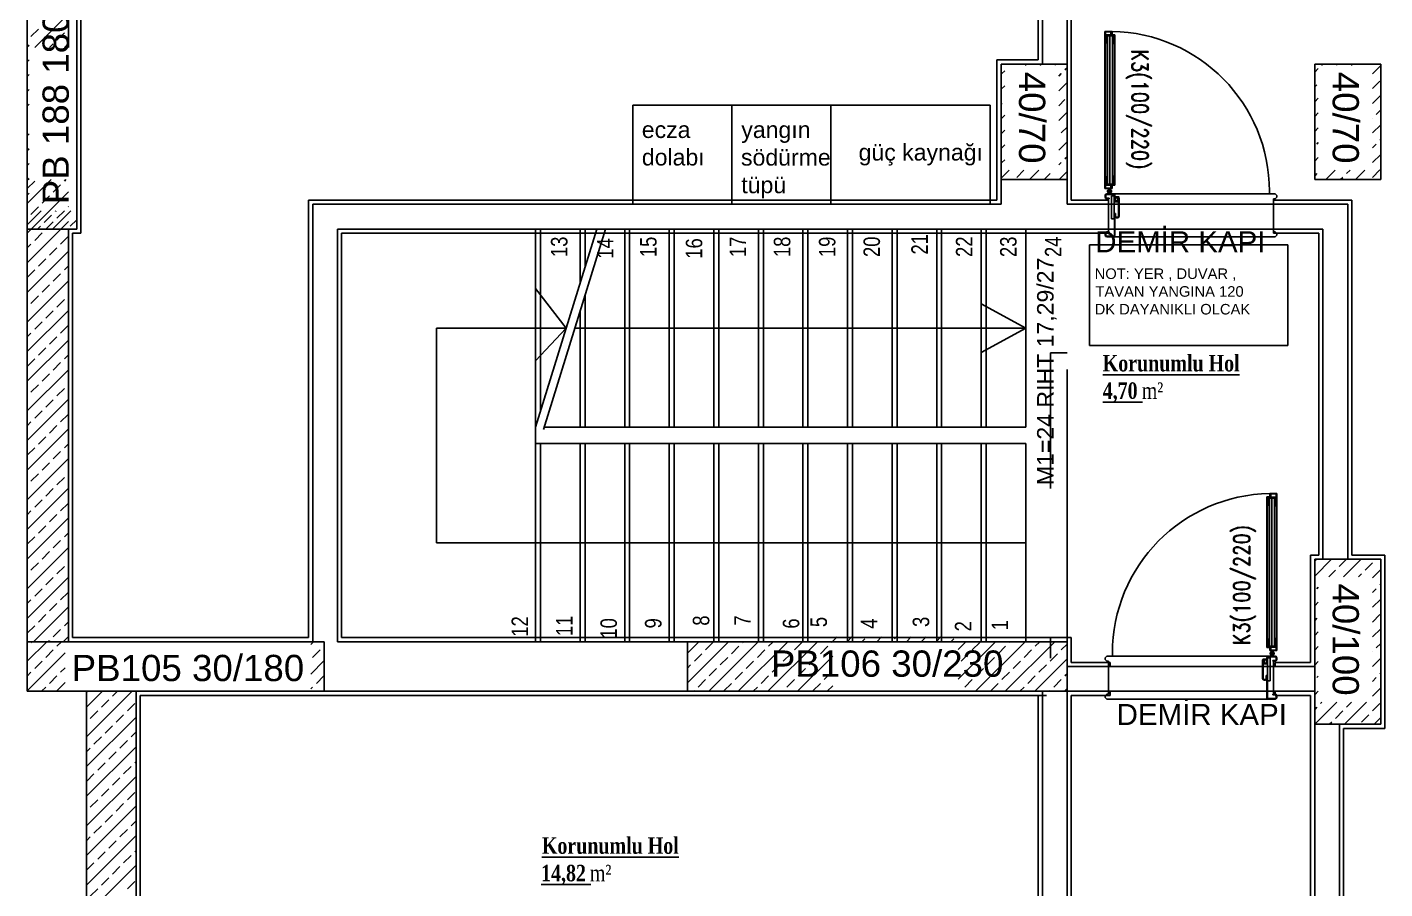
# Model space of a CAD drawing. Extents: x 357804 to 359242, y -615216 to -609926.
# Drawn here: x 357804 to 358627, y -611536 to -611014 of the extents above; entities that cross this region are included whole.
import ezdxf

# ---------------------------------------------------------------- set-up
doc = ezdxf.new("R2010")
doc.units = 0
doc.header["$MEASUREMENT"] = 0
doc.layers.add('MKDU0', color=50, linetype='CONTINUOUS')
doc.styles.add('BORA', font='times.ttf')
doc.styles.add('MtXpl_Times_New_Roma', font='timesbd.ttf')
doc.styles.add('ROMAND', font='romand', dxfattribs={"width": 0.8})
doc.styles.get("Standard").update_dxf_attribs({"font": 'arial.ttf'})
doc.styles.add('style2', font='arial.ttf')
doc.styles.add('style2222', font='arial.ttf', dxfattribs={"width": 0.8})

msp = doc.modelspace()

# ---------------------------------------------------------------- linework, layer by layer
at = {"layer": 'MKDU0', "color": 8, "ltscale": 0.03}
for p, q in [((357804.37, -611416.35), (357804.37, -609926.35)), ((357804.37, -611416.35), (357804.37, -609926.35)), ((357804.37, -609926.35), (357804.37, -611416.35)), ((357804.37, -609936.35), (357804.37, -611416.35)), ((357804.37, -611026.35), (357804.37, -610506.35)), ((357829.37, -611026.35), (357829.37, -610536.35)), ((358416.87, -610888.85), (358416.87, -611033.85)), ((358419.37, -610891.35), (358419.37, -611036.35)), ((358434.37, -611121.35), (358434.37, -610906.35)), ((358436.87, -611118.85), (358436.87, -610908.85)), ((357804.37, -611136.35), (357804.37, -610956.35)), ((357834.37, -610956.35), (357834.37, -611136.35)), ((357834.37, -611136.35), (357834.37, -610956.35)), ((357836.87, -611138.85), (357836.87, -610953.85)), ((357809.02, -611026.35), (357829.37, -611006)), ((357806.69, -611019.7), (357811.18, -611015.21)), ((357822.41, -611021.94), (357826.9, -611017.45)), ((357829.14, -611015.21), (357829.37, -611014.99)), ((358461.59, -611016.6), (358457.29, -611016.6)), ((358457.29, -611016.6), (358457.29, -611111.76)), ((358457.49, -611016.8), (358461.39, -611016.8)), ((358457.49, -611111.56), (358457.49, -611016.8)), ((358457.69, -611018.7), (358457.69, -611016.8)), ((358460.89, -611018.7), (358457.69, -611018.7)), ((358460.89, -611016.8), (358460.89, -611018.7)), ((358461.09, -611017.1), (358461.09, -611018.8)), ((358461.29, -611017.1), (358461.09, -611017.1)), ((358461.09, -611018.8), (358463.09, -611018.8)), ((358461.29, -611018.6), (358461.29, -611017.1)), ((358463.29, -611018.6), (358461.29, -611018.6)), ((358461.39, -611016.8), (358461.39, -611018.5)), ((358461.39, -611018.5), (358461.59, -611018.5)), ((358461.59, -611018.5), (358461.59, -611016.6)), ((358461.59, -611018.5), (358461.59, -611018.6)), ((358463.09, -611018.8), (358463.09, -611109.56)), ((358463.29, -611109.76), (358463.29, -611018.6)), ((357804.37, -611022.02), (357804.45, -611021.94)), ((357804.37, -611025.96), (357805.49, -611024.84)), ((357818, -611026.35), (357820.16, -611024.19)), ((357826.98, -611026.35), (357829.37, -611023.97)), ((358457.59, -611018.9), (358457.59, -611023.9)), ((358462.99, -611018.9), (358457.59, -611018.9)), ((358457.59, -611023.9), (358457.99, -611023.9)), ((358457.59, -611024), (358458.09, -611024)), ((358457.59, -611104.36), (358457.59, -611024)), ((358457.99, -611023.9), (358457.99, -611019.3)), ((358457.99, -611019.3), (358462.59, -611019.3)), ((358458.09, -611024), (358458.09, -611019.4)), ((358458.09, -611019.4), (358458.79, -611019.4)), ((358458.79, -611019.4), (358458.79, -611108.96)), ((358460.29, -611109.06), (358460.29, -611019.3)), ((358462.49, -611019.4), (358461.79, -611019.4)), ((358461.79, -611019.4), (358461.79, -611108.96)), ((358462.49, -611024), (358462.49, -611019.4)), ((358462.99, -611024), (358462.49, -611024)), ((358462.59, -611019.3), (358462.59, -611023.9)), ((358462.59, -611023.9), (358462.99, -611023.9)), ((358462.99, -611023.9), (358462.99, -611018.9)), ((358462.99, -611104.36), (358462.99, -611024)), ((357804.37, -611034.94), (357805.49, -611033.82)), ((358416.87, -611033.85), (358391.87, -611033.85)), ((358391.87, -611033.85), (358391.87, -611108.85)), ((357804.37, -611043.92), (357805.49, -611042.8)), ((358394.37, -611106.35), (358394.37, -611036.35)), ((358394.37, -611036.35), (358434.37, -611036.35)), ((358419.37, -611036.35), (358394.37, -611036.35)), ((358394.37, -611036.35), (358394.37, -611121.35)), ((358394.9, -611042.15), (358396.56, -611040.49)), ((358408.96, -611037.07), (358409.68, -611036.35)), ((358417.94, -611037.07), (358418.66, -611036.35)), ((358426.92, -611037.07), (358427.64, -611036.35)), ((358429.34, -611043.63), (358430.82, -611042.15)), ((358433.06, -611039.91), (358434.37, -611038.6)), ((358434.37, -611036.35), (358434.37, -611106.35)), ((358584.37, -611106.35), (358584.37, -611036.35)), ((358584.37, -611036.35), (358624.37, -611036.35)), ((358584.37, -611041.27), (358586.56, -611039.08)), ((358588.56, -611037.07), (358589.28, -611036.35)), ((358597.54, -611037.07), (358598.26, -611036.35)), ((358606.52, -611037.07), (358607.24, -611036.35)), ((358619.34, -611042.22), (358624.37, -611037.19)), ((358624.37, -611036.35), (358624.37, -611106.35)), ((358394.37, -611051.66), (358396.56, -611049.47)), ((358429.34, -611052.61), (358434.37, -611047.58)), ((358584.37, -611050.25), (358585.73, -611048.89)), ((358619.4, -611051.13), (358623.89, -611046.64)), ((357804.37, -611052.9), (357805.49, -611051.78)), ((358429.34, -611061.59), (358433.06, -611057.87)), ((358584.37, -611059.23), (358586.56, -611057.04)), ((358619.34, -611060.18), (358624.37, -611055.15)), ((357804.37, -611061.88), (357805.49, -611060.76)), ((358171.32, -611121.35), (358171.32, -611061.35)), ((358171.32, -611061.35), (358231.32, -611061.35)), ((358231.32, -611061.35), (358231.32, -611121.35)), ((358231.32, -611121.35), (358231.32, -611061.35)), ((358231.32, -611061.35), (358291.32, -611061.35)), ((358291.32, -611061.35), (358291.32, -611121.35)), ((358291.32, -611121.35), (358291.32, -611061.35)), ((358291.32, -611061.35), (358387.7, -611061.35)), ((358387.7, -611061.35), (358387.7, -611121.35)), ((358394.37, -611060.64), (358394.9, -611060.11)), ((358394.37, -611069.62), (358396.56, -611067.43)), ((358429.34, -611070.57), (358434.37, -611065.54)), ((358584.37, -611068.21), (358586.56, -611066.02)), ((358621.65, -611066.85), (358624.37, -611064.13)), ((358430.82, -611078.07), (358434.37, -611074.52)), ((358584.37, -611077.19), (358586.56, -611075)), ((358619.34, -611069.16), (358619.4, -611069.09)), ((358619.34, -611078.14), (358624.37, -611073.11)), ((357804.37, -611079.84), (357805.49, -611078.72)), ((358394.37, -611078.6), (358396.56, -611076.41)), ((358429.34, -611088.53), (358434.37, -611083.5)), ((358585.73, -611084.81), (358586.56, -611083.98)), ((358623.89, -611082.56), (358624.37, -611082.09)), ((357804.37, -611088.82), (357805.49, -611087.7)), ((358394.37, -611087.58), (358396.56, -611085.39)), ((358433.06, -611093.79), (358434.37, -611092.48)), ((358619.34, -611087.12), (358621.65, -611084.81)), ((358619.34, -611096.1), (358624.37, -611091.07)), ((357804.37, -611097.8), (357805.49, -611096.68)), ((358394.37, -611105.54), (358399.27, -611100.64)), ((358394.9, -611096.03), (358396.56, -611094.37)), ((358403.88, -611105.01), (358408.25, -611100.64)), ((358411.52, -611106.35), (358417.23, -611100.64)), ((358429.34, -611097.51), (358430.82, -611096.03)), ((358584.37, -611095.15), (358586.56, -611092.96)), ((358591.12, -611106.35), (358596.83, -611100.64)), ((358603.69, -611102.77), (358605.81, -611100.64)), ((358609.08, -611106.35), (358614.79, -611100.64)), ((358619.4, -611105.01), (358623.89, -611100.52)), ((357804.37, -611106.78), (357805.49, -611105.66)), ((357804.37, -611120.81), (357818.82, -611106.35)), ((357804.37, -611416.35), (357804.37, -611106.35)), ((357804.45, -611111.75), (357808.94, -611107.26)), ((357826.9, -611107.26), (357827.8, -611106.35)), ((358391.87, -611108.85), (358391.87, -611118.85)), ((358434.37, -611106.35), (358394.37, -611106.35)), ((358420.5, -611106.35), (358424.08, -611102.77)), ((358429.48, -611106.35), (358434.37, -611101.46)), ((358458.09, -611104.36), (358457.59, -611104.36)), ((358457.99, -611104.46), (358457.59, -611104.46)), ((358457.59, -611104.46), (358457.59, -611109.46)), ((358457.99, -611109.06), (358457.99, -611104.46)), ((358462.59, -611109.06), (358457.99, -611109.06)), ((358458.09, -611108.96), (358458.09, -611104.36)), ((358458.79, -611108.96), (358458.09, -611108.96)), ((358461.79, -611108.96), (358462.49, -611108.96)), ((358462.49, -611108.96), (358462.49, -611104.36)), ((358462.49, -611104.36), (358462.99, -611104.36)), ((358462.99, -611104.46), (358462.59, -611104.46)), ((358462.59, -611104.46), (358462.59, -611109.06)), ((358462.99, -611109.46), (358462.99, -611104.46)), ((358584.37, -611104.13), (358585.73, -611102.77)), ((358624.37, -611106.35), (358584.37, -611106.35)), ((358600.1, -611106.35), (358601.44, -611105.01)), ((357804.37, -611138.77), (357829.37, -611113.77)), ((357804.37, -611115.76), (357805.49, -611114.64)), ((357813.43, -611120.73), (357817.92, -611116.24)), ((357820.16, -611113.99), (357824.65, -611109.5)), ((358457.29, -611111.76), (358461.59, -611111.76)), ((358457.39, -611116.06), (358458.39, -611115.06)), ((358457.39, -611116.06), (358457.39, -611117.06)), ((358457.39, -611117.06), (358457.39, -611116.06)), ((358458.39, -611118.06), (358457.39, -611117.06)), ((358461.39, -611111.56), (358457.49, -611111.56)), ((358457.59, -611109.46), (358462.99, -611109.46)), ((358460.89, -611109.66), (358457.69, -611109.66)), ((358457.69, -611109.66), (358457.69, -611111.56)), ((358457.79, -611117.06), (358457.79, -611116.06)), ((358462.39, -611115.06), (358458.39, -611115.06)), ((358458.39, -611115.06), (358560.35, -611115.06)), ((358458.39, -611115.46), (358462.39, -611115.46)), ((358461.69, -611113.46), (358458.49, -611113.46)), ((358459.53, -611114.52), (358459.53, -611115.06)), ((358459.6, -611112.36), (358459.6, -611111.76)), ((358460.09, -611115.06), (358460.09, -611111.86)), ((358460.64, -611114.52), (358460.64, -611115.06)), ((358460.71, -611112.43), (358460.71, -611111.76)), ((358460.89, -611111.56), (358460.89, -611109.66)), ((358463.09, -611109.56), (358461.09, -611109.56)), ((358461.09, -611109.56), (358461.09, -611111.26)), ((358461.09, -611111.26), (358461.29, -611111.26)), ((358461.29, -611111.26), (358461.29, -611109.76)), ((358461.29, -611109.76), (358463.29, -611109.76)), ((358461.37, -611116.12), (358462.87, -611116.12)), ((358461.37, -611130.07), (358461.37, -611116.12)), ((358461.59, -611109.86), (358461.39, -611109.86)), ((358461.39, -611109.86), (358461.39, -611111.56)), ((358461.59, -611109.86), (358461.59, -611109.76)), ((358461.59, -611111.76), (358461.59, -611109.86)), ((358556.35, -611115.06), (358462.39, -611115.06)), ((358462.87, -611116.12), (358462.87, -611130.07)), ((358462.99, -611116.06), (358462.99, -611119.77)), ((358463.39, -611119.37), (358463.39, -611116.06)), ((358464.88, -611116.86), (358463.49, -611116.86)), ((358463.49, -611116.86), (358463.49, -611119.24)), ((358463.69, -611117.58), (358463.69, -611117.06)), ((358463.69, -611117.06), (358464.81, -611117.06)), ((358464.69, -611117.32), (358464.68, -611117.37)), ((358464.68, -611117.37), (358464.68, -611117.46)), ((358465.82, -611116.86), (358464.88, -611116.86)), ((358464.88, -611119.24), (358464.88, -611117.37)), ((358464.98, -611117.49), (358464.98, -611119.37)), ((358465.39, -611119.77), (358465.39, -611117.49)), ((358465.42, -611116.95), (358465.82, -611116.86)), ((358465.49, -611117.49), (358465.49, -611128.54)), ((358465.89, -611128.54), (358465.89, -611117.49)), ((358556.96, -611113.46), (358556.96, -611115.06)), ((358560.35, -611115.06), (358561.35, -611116.06)), ((358561.35, -611117.06), (358560.35, -611118.06)), ((358561.35, -611116.06), (358561.35, -611117.06)), ((357804.37, -611133.72), (357812.81, -611125.27)), ((357806.69, -611127.46), (357811.18, -611122.97)), ((357819.7, -611136.35), (357830.77, -611125.27)), ((357821.44, -611125.63), (357821.79, -611125.27)), ((357822.41, -611129.71), (357826.9, -611125.22)), ((357829.14, -611122.97), (357829.37, -611122.75)), ((358391.87, -611118.85), (357974.87, -611118.85)), ((357974.87, -611118.85), (357974.87, -611383.85)), ((358394.37, -611121.35), (357977.37, -611121.35)), ((357977.37, -611121.35), (357977.37, -611386.35)), ((358231.32, -611121.35), (358171.32, -611121.35)), ((358291.32, -611121.35), (358231.32, -611121.35)), ((358387.7, -611121.35), (358291.32, -611121.35)), ((358604.37, -611121.35), (358434.37, -611121.35)), ((358459.37, -611118.85), (358436.87, -611118.85)), ((358459.76, -611117.66), (358458.39, -611117.66)), ((358458.39, -611118.06), (358459.76, -611118.06)), ((358459.37, -611118.06), (358458.39, -611118.06)), ((358459.37, -611138.06), (358459.37, -611118.06)), ((358459.37, -611121.35), (358459.37, -611118.85)), ((358459.76, -611118.06), (358459.76, -611117.66)), ((358462.99, -611119.77), (358465.39, -611119.77)), ((358464.98, -611119.37), (358463.39, -611119.37)), ((358463.49, -611119.24), (358464.88, -611119.24)), ((358559.37, -611118.06), (358559.37, -611138.06)), ((358560.35, -611118.06), (358559.37, -611118.06)), ((358606.87, -611118.85), (358559.37, -611118.85)), ((358559.37, -611118.85), (358559.37, -611121.35)), ((358604.37, -611336.35), (358604.37, -611121.35)), ((358606.87, -611333.85), (358606.87, -611118.85)), ((357804.37, -611129.79), (357804.45, -611129.71)), ((357804.37, -611156.73), (357829.37, -611131.73)), ((357814.7, -611132.37), (357819.19, -611127.87)), ((357815.67, -611136.44), (357820.16, -611131.95)), ((357830.42, -611134.61), (357834.37, -611130.66)), ((358462.87, -611130.07), (358461.37, -611130.07)), ((358463.39, -611129), (358462.99, -611129)), ((358462.99, -611129), (358462.99, -611140.06)), ((358463.79, -611126.87), (358463.39, -611126.87)), ((358463.39, -611126.87), (358463.39, -611128.54)), ((358463.39, -611140.06), (358463.39, -611129)), ((358463.79, -611128.54), (358463.79, -611126.87)), ((358464.89, -611129.14), (358464.39, -611129.14)), ((358464.39, -611129.54), (358464.89, -611129.54)), ((357834.37, -611136.35), (357804.37, -611136.35)), ((357808.94, -611143.18), (357813.43, -611138.69)), ((357810.72, -611136.35), (357812.46, -611134.61)), ((357824.65, -611145.42), (357829.14, -611140.93)), ((357829.37, -611386.35), (357829.37, -611136.35)), ((357829.37, -611386.35), (357829.37, -611136.35)), ((357829.37, -611136.35), (357834.37, -611136.35)), ((357831.87, -611383.85), (357831.87, -611138.85)), ((357831.87, -611138.85), (357836.87, -611138.85)), ((357992.37, -611386.35), (357992.37, -611136.35)), ((357992.37, -611136.35), (358434.37, -611136.35)), ((358112.37, -611136.35), (357992.37, -611136.35)), ((357992.37, -611136.35), (357992.37, -611386.35)), ((357994.87, -611383.85), (357994.87, -611138.85)), ((357994.87, -611138.85), (358434.37, -611138.85)), ((358139.37, -611136.35), (358112.37, -611136.35)), ((358112.37, -611136.35), (358112.37, -611256.35)), ((358112.37, -611386.35), (358112.37, -611136.35)), ((358112.37, -611256.35), (358149.58, -611136.35)), ((358115.37, -611246.68), (358115.37, -611136.35)), ((358117.14, -611257.83), (358154.82, -611136.35)), ((358166.37, -611136.35), (358139.37, -611136.35)), ((358139.37, -611136.35), (358139.37, -611169.3)), ((358139.37, -611169.3), (358139.37, -611136.35)), ((358142.37, -611159.62), (358142.37, -611136.35)), ((358193.37, -611136.35), (358166.37, -611136.35)), ((358166.37, -611136.35), (358166.37, -611256.35)), ((358166.37, -611256.35), (358166.37, -611136.35)), ((358169.37, -611256.35), (358169.37, -611136.35)), ((358220.37, -611136.35), (358193.37, -611136.35)), ((358193.37, -611136.35), (358193.37, -611256.35)), ((358193.37, -611256.35), (358193.37, -611136.35)), ((358196.37, -611256.35), (358196.37, -611136.35)), ((358220.37, -611256.35), (358220.37, -611136.35)), ((358247.37, -611136.35), (358220.37, -611136.35)), ((358220.37, -611136.35), (358220.37, -611256.35)), ((358223.37, -611256.35), (358223.37, -611136.35)), ((358247.37, -611256.35), (358247.37, -611136.35)), ((358274.37, -611136.35), (358247.37, -611136.35)), ((358247.37, -611136.35), (358247.37, -611256.35)), ((358250.37, -611256.35), (358250.37, -611136.35)), ((358274.37, -611256.35), (358274.37, -611136.35)), ((358301.37, -611136.35), (358274.37, -611136.35)), ((358274.37, -611136.35), (358274.37, -611256.35)), ((358277.37, -611256.35), (358277.37, -611136.35)), ((358301.37, -611256.35), (358301.37, -611136.35)), ((358328.37, -611136.35), (358301.37, -611136.35)), ((358301.37, -611136.35), (358301.37, -611256.35)), ((358304.37, -611256.35), (358304.37, -611136.35)), ((358328.37, -611256.35), (358328.37, -611136.35)), ((358355.37, -611136.35), (358328.37, -611136.35)), ((358328.37, -611136.35), (358328.37, -611256.35)), ((358331.37, -611256.35), (358331.37, -611136.35)), ((358355.37, -611256.35), (358355.37, -611136.35)), ((358382.37, -611136.35), (358355.37, -611136.35)), ((358355.37, -611136.35), (358355.37, -611256.35)), ((358358.37, -611256.35), (358358.37, -611136.35)), ((358382.37, -611256.35), (358382.37, -611136.35)), ((358409.37, -611136.35), (358382.37, -611136.35)), ((358382.37, -611136.35), (358382.37, -611256.35)), ((358385.37, -611256.35), (358385.37, -611136.35)), ((358409.37, -611256.35), (358409.37, -611136.35)), ((358434.37, -611136.35), (358589.37, -611136.35)), ((358434.37, -611138.85), (358459.37, -611138.85)), ((358457.39, -611139.06), (358458.39, -611138.06)), ((358457.39, -611139.06), (358457.39, -611140.06)), ((358457.39, -611140.06), (358457.39, -611139.06)), ((358458.39, -611141.06), (358457.39, -611140.06)), ((358457.79, -611139.06), (358457.79, -611140.06)), ((358457.79, -611140.06), (358457.79, -611139.06)), ((358459.76, -611138.06), (358458.39, -611138.06)), ((358458.39, -611138.06), (358459.37, -611138.06)), ((358458.39, -611138.46), (358459.76, -611138.46)), ((358462.39, -611140.66), (358458.39, -611140.66)), ((358458.39, -611141.06), (358462.39, -611141.06)), ((358560.35, -611141.06), (358458.39, -611141.06)), ((358459.37, -611138.85), (358459.37, -611136.35)), ((358459.76, -611138.46), (358459.76, -611138.06)), ((358559.37, -611136.35), (358559.37, -611138.85)), ((358559.37, -611138.06), (358560.35, -611138.06)), ((358559.37, -611138.85), (358586.87, -611138.85)), ((358560.35, -611138.06), (358561.35, -611139.06)), ((358561.35, -611140.06), (358560.35, -611141.06)), ((358561.35, -611139.06), (358561.35, -611140.06)), ((358586.87, -611138.85), (358586.87, -611333.85)), ((358589.37, -611136.35), (358589.37, -611336.35)), ((357804.37, -611147.75), (357806.69, -611145.42)), ((357804.37, -611174.69), (357829.37, -611149.69)), ((357817.92, -611152.16), (357822.41, -611147.67)), ((358448.04, -611145.89), (358568.12, -611145.89)), ((358448.04, -611206.98), (358448.04, -611145.89)), ((358568.12, -611145.89), (358568.12, -611206.98)), ((357811.18, -611158.89), (357815.67, -611154.4)), ((357804.45, -611165.63), (357808.94, -611161.14)), ((357820.16, -611167.87), (357824.65, -611163.38)), ((357826.9, -611161.14), (357829.37, -611158.67)), ((357804.37, -611192.65), (357829.37, -611167.65)), ((357813.43, -611174.61), (357817.92, -611170.12)), ((358112.37, -611172.34), (358130.97, -611196.35)), ((357806.69, -611181.34), (357811.18, -611176.85)), ((357822.41, -611183.59), (357826.9, -611179.1)), ((357829.14, -611176.85), (357829.37, -611176.63)), ((358142.37, -611256.35), (358142.37, -611176.5)), ((358409.37, -611196.35), (358382.37, -611181.65)), ((358382.37, -611181.65), (358409.37, -611196.35)), ((357804.37, -611183.67), (357804.45, -611183.59)), ((357804.37, -611210.61), (357829.37, -611185.61)), ((357815.67, -611190.32), (357820.16, -611185.83)), ((358139.37, -611186.18), (358139.37, -611256.35)), ((358139.37, -611256.35), (358139.37, -611186.18)), ((357804.37, -611201.63), (357806.69, -611199.31)), ((357808.94, -611197.06), (357813.43, -611192.57)), ((357824.65, -611199.31), (357829.14, -611194.81)), ((358052.37, -611326.35), (358052.37, -611196.35)), ((358052.37, -611196.35), (358130.97, -611196.35)), ((358130.97, -611196.35), (358112.37, -611216.12)), ((358136.21, -611196.35), (358409.37, -611196.35)), ((358409.37, -611196.35), (358382.37, -611211.18)), ((357804.37, -611228.57), (357829.37, -611203.57)), ((357817.92, -611206.04), (357822.41, -611201.55)), ((358568.12, -611206.98), (358448.04, -611206.98)), ((357804.45, -611219.51), (357808.94, -611215.02)), ((357811.18, -611212.78), (357815.67, -611208.29)), ((357826.9, -611215.02), (357829.37, -611212.55)), ((358434.37, -611211.35), (358424.37, -611211.35)), ((358424.37, -611211.35), (358424.37, -611293.47)), ((357804.37, -611246.53), (357829.37, -611221.53)), ((357813.43, -611228.49), (357817.92, -611224)), ((357820.16, -611221.76), (357824.65, -611217.27)), ((358434.37, -611396.35), (358434.37, -611221.35)), ((357806.69, -611235.23), (357811.18, -611230.74)), ((357829.14, -611230.74), (357829.37, -611230.51)), ((357804.37, -611237.55), (357804.45, -611237.47)), ((357804.37, -611264.49), (357829.37, -611239.49)), ((357815.67, -611244.21), (357820.16, -611239.72)), ((357822.41, -611237.47), (357826.9, -611232.98)), ((357808.94, -611250.94), (357813.43, -611246.45)), ((357824.65, -611253.19), (357829.14, -611248.7)), ((357804.37, -611255.51), (357806.69, -611253.19)), ((357817.92, -611259.92), (357822.41, -611255.43)), ((358117.6, -611256.35), (358139.37, -611256.35)), ((358139.37, -611256.35), (358166.37, -611256.35)), ((358139.37, -611256.35), (358142.37, -611256.35)), ((358166.37, -611256.35), (358193.37, -611256.35)), ((358166.37, -611256.35), (358169.37, -611256.35)), ((358193.37, -611256.35), (358220.37, -611256.35)), ((358193.37, -611256.35), (358196.37, -611256.35)), ((358220.37, -611256.35), (358247.37, -611256.35)), ((358220.37, -611256.35), (358223.37, -611256.35)), ((358247.37, -611256.35), (358274.37, -611256.35)), ((358247.37, -611256.35), (358250.37, -611256.35)), ((358274.37, -611256.35), (358301.37, -611256.35)), ((358274.37, -611256.35), (358277.37, -611256.35)), ((358301.37, -611256.35), (358328.37, -611256.35)), ((358301.37, -611256.35), (358304.37, -611256.35)), ((358328.37, -611256.35), (358355.37, -611256.35)), ((358328.37, -611256.35), (358331.37, -611256.35)), ((358355.37, -611256.35), (358382.37, -611256.35)), ((358355.37, -611256.35), (358358.37, -611256.35)), ((358382.37, -611256.35), (358409.37, -611256.35)), ((358382.37, -611256.35), (358385.37, -611256.35)), ((357804.37, -611282.45), (357829.37, -611257.45)), ((357811.18, -611266.66), (357815.67, -611262.17)), ((357804.45, -611273.39), (357808.94, -611268.9)), ((357820.16, -611275.64), (357824.65, -611271.15)), ((357826.9, -611268.9), (357829.37, -611266.43)), ((358139.37, -611266.35), (358112.37, -611266.35)), ((358112.37, -611266.35), (358112.37, -611386.35)), ((358115.37, -611386.35), (358115.37, -611266.35)), ((358166.37, -611266.35), (358139.37, -611266.35)), ((358139.37, -611266.35), (358139.37, -611386.35)), ((358139.37, -611386.35), (358139.37, -611266.35)), ((358142.37, -611386.35), (358142.37, -611266.35)), ((358193.37, -611266.35), (358166.37, -611266.35)), ((358166.37, -611266.35), (358166.37, -611386.35)), ((358166.37, -611386.35), (358166.37, -611266.35)), ((358169.37, -611386.35), (358169.37, -611266.35)), ((358220.37, -611266.35), (358193.37, -611266.35)), ((358193.37, -611266.35), (358193.37, -611386.35)), ((358193.37, -611386.35), (358193.37, -611266.35)), ((358196.37, -611386.35), (358196.37, -611266.35)), ((358220.37, -611386.35), (358220.37, -611266.35)), ((358247.37, -611266.35), (358220.37, -611266.35)), ((358220.37, -611266.35), (358220.37, -611386.35)), ((358223.37, -611386.35), (358223.37, -611266.35)), ((358247.37, -611386.35), (358247.37, -611266.35)), ((358274.37, -611266.35), (358247.37, -611266.35)), ((358247.37, -611266.35), (358247.37, -611386.35)), ((358250.37, -611386.35), (358250.37, -611266.35)), ((358274.37, -611386.35), (358274.37, -611266.35)), ((358301.37, -611266.35), (358274.37, -611266.35)), ((358274.37, -611266.35), (358274.37, -611386.35)), ((358277.37, -611386.35), (358277.37, -611266.35)), ((358301.37, -611386.35), (358301.37, -611266.35)), ((358328.37, -611266.35), (358301.37, -611266.35)), ((358301.37, -611266.35), (358301.37, -611386.35)), ((358304.37, -611386.35), (358304.37, -611266.35)), ((358328.37, -611386.35), (358328.37, -611266.35)), ((358355.37, -611266.35), (358328.37, -611266.35)), ((358328.37, -611266.35), (358328.37, -611386.35)), ((358331.37, -611386.35), (358331.37, -611266.35)), ((358355.37, -611386.35), (358355.37, -611266.35)), ((358382.37, -611266.35), (358355.37, -611266.35)), ((358355.37, -611266.35), (358355.37, -611386.35)), ((358358.37, -611386.35), (358358.37, -611266.35)), ((358382.37, -611386.35), (358382.37, -611266.35)), ((358409.37, -611266.35), (358382.37, -611266.35)), ((358382.37, -611266.35), (358382.37, -611386.35)), ((358385.37, -611386.35), (358385.37, -611266.35)), ((358409.37, -611386.35), (358409.37, -611266.35)), ((357804.37, -611300.41), (357829.37, -611275.41)), ((357813.43, -611282.37), (357817.92, -611277.88)), ((357806.69, -611289.11), (357811.18, -611284.62)), ((357822.41, -611291.35), (357826.9, -611286.86)), ((357829.14, -611284.62), (357829.37, -611284.39)), ((357804.37, -611291.43), (357804.45, -611291.35)), ((357804.37, -611318.37), (357829.37, -611293.37)), ((357815.67, -611298.09), (357820.16, -611293.6)), ((358557.15, -611298.5), (358557.15, -611296.6)), ((358557.15, -611296.6), (358561.45, -611296.6)), ((358561.25, -611296.8), (358557.35, -611296.8)), ((358557.35, -611296.8), (358557.35, -611298.5)), ((358557.45, -611298.6), (358557.45, -611297.1)), ((358557.45, -611297.1), (358557.65, -611297.1)), ((358557.65, -611297.1), (358557.65, -611298.8)), ((358557.85, -611296.8), (358557.85, -611298.7)), ((358561.05, -611298.7), (358561.05, -611296.8)), ((358561.25, -611391.56), (358561.25, -611296.8)), ((358561.45, -611296.6), (358561.45, -611391.76)), ((357808.94, -611304.82), (357813.43, -611300.33)), ((357824.65, -611307.07), (357829.14, -611302.58)), ((358555.45, -611389.76), (358555.45, -611298.6)), ((358555.45, -611298.6), (358557.45, -611298.6)), ((358557.65, -611298.8), (358555.65, -611298.8)), ((358555.65, -611298.8), (358555.65, -611389.56)), ((358555.75, -611303.9), (358555.75, -611298.9)), ((358555.75, -611298.9), (358561.15, -611298.9)), ((358556.15, -611303.9), (358555.75, -611303.9)), ((358555.75, -611384.36), (358555.75, -611304)), ((358555.75, -611304), (358556.25, -611304)), ((358560.75, -611299.3), (358556.15, -611299.3)), ((358556.15, -611299.3), (358556.15, -611303.9)), ((358556.25, -611304), (358556.25, -611299.4)), ((358556.25, -611299.4), (358556.95, -611299.4)), ((358556.95, -611299.4), (358556.95, -611388.96)), ((358557.35, -611298.5), (358557.15, -611298.5)), ((358557.15, -611298.5), (358557.15, -611298.6)), ((358557.85, -611298.7), (358561.05, -611298.7)), ((358558.45, -611389.06), (358558.45, -611299.3)), ((358560.65, -611299.4), (358559.95, -611299.4)), ((358559.95, -611299.4), (358559.95, -611388.96)), ((358560.65, -611304), (358560.65, -611299.4)), ((358561.15, -611304), (358560.65, -611304)), ((358560.75, -611303.9), (358560.75, -611299.3)), ((358561.15, -611303.9), (358560.75, -611303.9)), ((358561.15, -611298.9), (358561.15, -611303.9)), ((358561.15, -611384.36), (358561.15, -611304)), ((357804.37, -611309.39), (357806.69, -611307.07)), ((357804.37, -611336.33), (357829.37, -611311.33)), ((357817.92, -611313.8), (357822.41, -611309.31)), ((357804.45, -611327.27), (357808.94, -611322.78)), ((357811.18, -611320.54), (357815.67, -611316.05)), ((357826.9, -611322.78), (357829.37, -611320.31)), ((357804.37, -611354.29), (357829.37, -611329.29)), ((357820.16, -611329.52), (357824.65, -611325.03)), ((358409.37, -611326.35), (358052.37, -611326.35)), ((357806.69, -611342.99), (357811.18, -611338.5)), ((357813.43, -611336.25), (357817.92, -611331.76)), ((357829.14, -611338.5), (357829.37, -611338.27)), ((358586.87, -611333.85), (358581.87, -611333.85)), ((358581.87, -611333.85), (358581.87, -611398.85)), ((358584.37, -611346.6), (358594.61, -611336.35)), ((358584.37, -611337.62), (358585.63, -611336.35)), ((358584.37, -611436.35), (358584.37, -611336.35)), ((358584.37, -611336.35), (358624.37, -611336.35)), ((358589.37, -611336.35), (358584.37, -611336.35)), ((358584.37, -611336.35), (358584.37, -611401.35)), ((358599.2, -611340.74), (358603.59, -611336.35)), ((358601.85, -611347.07), (358612.57, -611336.35)), ((358624.37, -611336.35), (358604.37, -611336.35)), ((358626.87, -611333.85), (358606.87, -611333.85)), ((358614.91, -611342.99), (358619.4, -611338.5)), ((358624.37, -611336.35), (358624.37, -611436.35)), ((358624.37, -611436.35), (358624.37, -611336.35)), ((358626.87, -611438.85), (358626.87, -611333.85)), ((357804.37, -611345.31), (357804.45, -611345.23)), ((357804.37, -611372.25), (357829.37, -611347.25)), ((357815.67, -611351.97), (357820.16, -611347.48)), ((357822.41, -611345.23), (357826.9, -611340.74)), ((358592.87, -611347.07), (358596.95, -611342.99)), ((358610.83, -611347.07), (358612.67, -611345.23)), ((358619.34, -611347.55), (358624.37, -611342.52)), ((357808.94, -611358.7), (357813.43, -611354.21)), ((358585.73, -611354.21), (358586.56, -611353.39)), ((358619.34, -611356.53), (358621.65, -611354.21)), ((358623.89, -611351.97), (358624.37, -611351.5)), ((357804.37, -611363.27), (357806.69, -611360.95)), ((357817.92, -611367.68), (357822.41, -611363.19)), ((357824.65, -611360.95), (357829.14, -611356.46)), ((358584.37, -611364.56), (358586.56, -611362.37)), ((358619.34, -611365.51), (358624.37, -611360.48)), ((357808.23, -611386.35), (357829.37, -611365.22)), ((357811.18, -611374.42), (357815.67, -611369.93)), ((358584.37, -611373.54), (358585.73, -611372.17)), ((358619.4, -611374.42), (358623.89, -611369.93)), ((357804.45, -611381.16), (357808.94, -611376.67)), ((357820.16, -611383.4), (357824.65, -611378.91)), ((357826.9, -611376.67), (357829.37, -611374.2)), ((358584.37, -611382.52), (358586.56, -611380.33)), ((358619.34, -611383.47), (358624.37, -611378.44)), ((357804.37, -611398.18), (357816.19, -611386.35)), ((357804.37, -611416.35), (357804.37, -611386.35)), ((357804.37, -611386.35), (357984.37, -611386.35)), ((357806.69, -611386.87), (357807.21, -611386.35)), ((357817.21, -611386.35), (357817.92, -611385.65)), ((357822.41, -611389.12), (357825.17, -611386.35)), ((357826.19, -611386.35), (357829.37, -611383.18)), ((357984.37, -611386.35), (357829.37, -611386.35)), ((357977.37, -611386.35), (357829.37, -611386.35)), ((357974.87, -611383.85), (357831.87, -611383.85)), ((357976.19, -611388), (357977.83, -611386.35)), ((357984.05, -611389.12), (357984.37, -611388.8)), ((357984.37, -611416.35), (357984.37, -611386.35)), ((357984.37, -611386.35), (357984.37, -611416.35)), ((358434.37, -611386.35), (357992.37, -611386.35)), ((357992.37, -611386.35), (358112.37, -611386.35)), ((358436.87, -611383.85), (357994.87, -611383.85)), ((358112.37, -611386.35), (358139.37, -611386.35)), ((358112.37, -611386.35), (358115.37, -611386.35)), ((358139.37, -611386.35), (358166.37, -611386.35)), ((358139.37, -611386.35), (358142.37, -611386.35)), ((358166.37, -611386.35), (358193.37, -611386.35)), ((358166.37, -611386.35), (358169.37, -611386.35)), ((358193.37, -611386.35), (358220.37, -611386.35)), ((358193.37, -611386.35), (358196.37, -611386.35)), ((358204.37, -611393.31), (358211.32, -611386.35)), ((358204.37, -611411.27), (358229.28, -611386.35)), ((358204.37, -611386.35), (358434.37, -611386.35)), ((358204.37, -611416.35), (358204.37, -611386.35)), ((358215.29, -611391.36), (358219.78, -611386.87)), ((358217.24, -611416.35), (358247.24, -611386.35)), ((358220.37, -611386.35), (358247.37, -611386.35)), ((358220.37, -611386.35), (358223.37, -611386.35)), ((358235.2, -611416.35), (358265.2, -611386.35)), ((358237.74, -611386.87), (358238.26, -611386.35)), ((358247.37, -611386.35), (358274.37, -611386.35)), ((358247.37, -611386.35), (358250.37, -611386.35)), ((358253.16, -611416.35), (358283.16, -611386.35)), ((358253.46, -611389.12), (358256.22, -611386.35)), ((358269.17, -611391.36), (358273.66, -611386.87)), ((358274.37, -611386.35), (358301.37, -611386.35)), ((358274.37, -611386.35), (358277.37, -611386.35)), ((358291.62, -611386.87), (358292.14, -611386.35)), ((358292.4, -611386.09), (358295.03, -611383.47)), ((358301.12, -611386.35), (358304.01, -611383.47)), ((358301.37, -611386.35), (358328.37, -611386.35)), ((358301.37, -611386.35), (358304.37, -611386.35)), ((358310.1, -611386.35), (358311.83, -611384.63)), ((358319.08, -611386.35), (358321.97, -611383.47)), ((358328.37, -611386.35), (358355.37, -611386.35)), ((358328.37, -611386.35), (358331.37, -611386.35)), ((358329.79, -611384.63), (358330.95, -611383.47)), ((358337.04, -611386.35), (358339.93, -611383.47)), ((358346.02, -611386.35), (358348.91, -611383.47)), ((358355, -611386.35), (358357.89, -611383.47)), ((358355.37, -611386.35), (358382.37, -611386.35)), ((358355.37, -611386.35), (358358.37, -611386.35)), ((358363.98, -611386.35), (358365.71, -611384.63)), ((358368.33, -611390.99), (358372.97, -611386.35)), ((358368.33, -611408.95), (358390.93, -611386.35)), ((358376.94, -611391.36), (358381.43, -611386.87)), ((358378.89, -611416.35), (358408.89, -611386.35)), ((358382.37, -611386.35), (358409.37, -611386.35)), ((358382.37, -611386.35), (358385.37, -611386.35)), ((358396.85, -611416.35), (358426.85, -611386.35)), ((358399.39, -611386.87), (358399.91, -611386.35)), ((358415.1, -611389.12), (358417.87, -611386.35)), ((358424.37, -611383.85), (358424.37, -611396.35)), ((358430.82, -611391.36), (358434.37, -611387.81)), ((358434.37, -611386.35), (358434.37, -611416.35)), ((358434.37, -611401.35), (358434.37, -611386.35)), ((358436.87, -611398.85), (358436.87, -611383.85)), ((358556.25, -611384.36), (358555.75, -611384.36)), ((358555.75, -611389.46), (358555.75, -611384.46)), ((358555.75, -611384.46), (358556.15, -611384.46)), ((358556.15, -611384.46), (358556.15, -611389.06)), ((358556.25, -611388.96), (358556.25, -611384.36)), ((358560.65, -611388.96), (358560.65, -611384.36)), ((358560.65, -611384.36), (358561.15, -611384.36)), ((358560.75, -611389.06), (358560.75, -611384.46)), ((358560.75, -611384.46), (358561.15, -611384.46)), ((358561.15, -611384.46), (358561.15, -611389.46)), ((358621.65, -611390.14), (358624.37, -611387.42)), ((357804.37, -611389.2), (357804.45, -611389.12)), ((357804.37, -611416.14), (357827.36, -611393.14)), ((357815.67, -611395.85), (357820.16, -611391.36)), ((357977.32, -611395.85), (357981.81, -611391.36)), ((358208.56, -611398.1), (358213.05, -611393.61)), ((358224.27, -611400.34), (358228.76, -611395.85)), ((358231.01, -611393.61), (358235.5, -611389.12)), ((358246.72, -611395.85), (358251.21, -611391.36)), ((358262.44, -611398.1), (358266.93, -611393.61)), ((358271.12, -611416.35), (358292.4, -611395.07)), ((358278.15, -611400.34), (358282.64, -611395.85)), ((358284.89, -611393.61), (358289.38, -611389.12)), ((358370.2, -611398.1), (358374.69, -611393.61)), ((358385.92, -611400.34), (358390.41, -611395.85)), ((358392.65, -611393.61), (358397.14, -611389.12)), ((358408.37, -611395.85), (358412.86, -611391.36)), ((358414.81, -611416.35), (358434.37, -611396.79)), ((358424.08, -611398.1), (358428.57, -611393.61)), ((358458.39, -611395.06), (358457.39, -611396.06)), ((358457.39, -611396.06), (358457.39, -611397.06)), ((358457.39, -611397.06), (358458.39, -611398.06)), ((358560.35, -611395.06), (358458.39, -611395.06)), ((358461.78, -611393.46), (358461.78, -611395.06)), ((358462.39, -611395.06), (358556.35, -611395.06)), ((358553.32, -611396.95), (358552.91, -611396.86)), ((358552.91, -611396.86), (358553.85, -611396.86)), ((358553.85, -611396.86), (358555.25, -611396.86)), ((358555.05, -611397.06), (358553.92, -611397.06)), ((358555.05, -611397.58), (358555.05, -611397.06)), ((358555.25, -611396.86), (358555.25, -611399.24)), ((358555.35, -611399.37), (358555.35, -611396.06)), ((358557.45, -611389.76), (358555.45, -611389.76)), ((358555.65, -611389.56), (358557.65, -611389.56)), ((358561.15, -611389.46), (358555.75, -611389.46)), ((358555.75, -611396.06), (358555.75, -611399.77)), ((358557.37, -611396.12), (358555.87, -611396.12)), ((358555.87, -611396.12), (358555.87, -611410.07)), ((358556.15, -611389.06), (358560.75, -611389.06)), ((358556.95, -611388.96), (358556.25, -611388.96)), ((358556.35, -611395.06), (358560.35, -611395.06)), ((358560.35, -611395.46), (358556.35, -611395.46)), ((358557.05, -611393.46), (358560.25, -611393.46)), ((358557.15, -611389.86), (358557.15, -611389.76)), ((358557.15, -611391.76), (358557.15, -611389.86)), ((358557.15, -611389.86), (358557.35, -611389.86)), ((358561.45, -611391.76), (358557.15, -611391.76)), ((358557.35, -611389.86), (358557.35, -611391.56)), ((358557.35, -611391.56), (358561.25, -611391.56)), ((358557.37, -611410.07), (358557.37, -611396.12)), ((358557.45, -611391.26), (358557.45, -611389.76)), ((358557.65, -611391.26), (358557.45, -611391.26)), ((358557.65, -611389.56), (358557.65, -611391.26)), ((358557.85, -611391.56), (358557.85, -611389.66)), ((358557.85, -611389.66), (358561.05, -611389.66)), ((358558.03, -611392.43), (358558.03, -611391.76)), ((358558.09, -611394.52), (358558.09, -611395.06)), ((358558.65, -611395.06), (358558.65, -611391.86)), ((358559.14, -611392.36), (358559.14, -611391.76)), ((358559.2, -611394.52), (358559.2, -611395.06)), ((358559.95, -611388.96), (358560.65, -611388.96)), ((358561.35, -611396.06), (358560.35, -611395.06)), ((358560.35, -611398.06), (358561.35, -611397.06)), ((358560.95, -611397.06), (358560.95, -611396.06)), ((358561.05, -611389.66), (358561.05, -611391.56)), ((358561.35, -611396.06), (358561.35, -611397.06)), ((358561.35, -611397.06), (358561.35, -611396.06)), ((358584.37, -611391.5), (358586.56, -611389.31)), ((358619.34, -611392.45), (358619.4, -611392.38)), ((358619.34, -611401.43), (358624.37, -611396.4)), ((357804.37, -611407.16), (357806.69, -611404.83)), ((357808.94, -611402.59), (357813.43, -611398.1)), ((357824.65, -611404.83), (357827.36, -611402.12)), ((357976.19, -611405.96), (357984.37, -611397.78)), ((358204.37, -611402.29), (358206.31, -611400.34)), ((358217.54, -611407.08), (358222.03, -611402.59)), ((358233.25, -611409.32), (358237.74, -611404.83)), ((358239.99, -611402.59), (358244.48, -611398.1)), ((358255.7, -611404.83), (358260.19, -611400.34)), ((358271.42, -611407.08), (358275.91, -611402.59)), ((358287.13, -611409.32), (358291.62, -611404.83)), ((358379.18, -611407.08), (358383.67, -611402.59)), ((358394.9, -611409.32), (358399.39, -611404.83)), ((358401.63, -611402.59), (358406.12, -611398.1)), ((358417.35, -611404.83), (358421.84, -611400.34)), ((358584.37, -611401.35), (358434.37, -611401.35)), ((358460.44, -611398.85), (358436.87, -611398.85)), ((358458.39, -611398.06), (358459.37, -611398.06)), ((358459.37, -611398.06), (358459.37, -611418.06)), ((358460.44, -611401.35), (358460.44, -611398.85)), ((358552.84, -611408.54), (358552.84, -611397.49)), ((358553.24, -611397.49), (358553.24, -611408.54)), ((358553.35, -611399.77), (358553.35, -611397.49)), ((358555.75, -611399.77), (358553.35, -611399.77)), ((358553.75, -611397.49), (358553.75, -611399.37)), ((358553.75, -611399.37), (358555.35, -611399.37)), ((358553.85, -611399.24), (358553.85, -611397.37)), ((358555.25, -611399.24), (358553.85, -611399.24)), ((358554.05, -611397.32), (358554.05, -611397.37)), ((358554.05, -611397.37), (358554.05, -611397.46)), ((358558.97, -611398.06), (358558.97, -611397.66)), ((358558.97, -611397.66), (358560.35, -611397.66)), ((358560.35, -611398.06), (358558.97, -611398.06)), ((358559.37, -611418.06), (358559.37, -611398.06)), ((358559.37, -611398.06), (358560.35, -611398.06)), ((358581.87, -611398.85), (358560.44, -611398.85)), ((358560.44, -611398.85), (358560.44, -611401.35)), ((358584.37, -611400.48), (358586.56, -611398.29)), ((357817.92, -611411.57), (357822.41, -611407.08)), ((357822.11, -611416.35), (357827.36, -611411.1)), ((357979.56, -611411.57), (357984.05, -611407.08)), ((358210.8, -611413.81), (358215.29, -611409.32)), ((358226.52, -611416.06), (358231.01, -611411.57)), ((358248.97, -611411.57), (358253.46, -611407.08)), ((358264.68, -611413.81), (358269.17, -611409.32)), ((358280.4, -611416.06), (358284.89, -611411.57)), ((358289.08, -611416.35), (358292.4, -611413.03)), ((358372.45, -611413.81), (358376.94, -611409.32)), ((358388.16, -611416.06), (358392.65, -611411.57)), ((358410.61, -611411.57), (358415.1, -611407.08)), ((358426.33, -611413.81), (358430.82, -611409.32)), ((358433.06, -611407.08), (358434.37, -611405.77)), ((358553.84, -611409.14), (358554.35, -611409.14)), ((358554.35, -611409.54), (358553.84, -611409.54)), ((358554.95, -611408.54), (358554.95, -611406.87)), ((358554.95, -611406.87), (358555.35, -611406.87)), ((358555.35, -611406.87), (358555.35, -611408.54)), ((358555.35, -611420.06), (358555.35, -611409)), ((358555.35, -611409), (358555.75, -611409)), ((358555.75, -611409), (358555.75, -611420.06)), ((358555.87, -611410.07), (358557.37, -611410.07)), ((358585.73, -611408.1), (358586.56, -611407.27)), ((358619.34, -611410.41), (358621.65, -611408.1)), ((358623.89, -611405.85), (358624.37, -611405.38)), ((357840.37, -611416.35), (357804.37, -611416.35)), ((357840.37, -611416.35), (357804.37, -611416.35)), ((357804.37, -611416.35), (357840.37, -611416.35)), ((357840.37, -611416.35), (357804.37, -611416.35)), ((357984.37, -611416.35), (357804.37, -611416.35)), ((357804.37, -611416.35), (357840.37, -611416.35)), ((357813.13, -611416.35), (357815.67, -611413.81)), ((357840.37, -611886.35), (357840.37, -611416.35)), ((357840.37, -611886.35), (357840.37, -611416.35)), ((357840.37, -611416.35), (357840.37, -611886.35)), ((357840.37, -611426.06), (357850.07, -611416.35)), ((357840.37, -611444.02), (357868.03, -611416.35)), ((357840.37, -611417.08), (357841.09, -611416.35)), ((357840.37, -611886.35), (357840.37, -611416.35)), ((357840.37, -611416.35), (357840.37, -611886.35)), ((357849.35, -611426.06), (357853.84, -611421.57)), ((357856.08, -611419.32), (357859.05, -611416.35)), ((357870.37, -611546.35), (357870.37, -611416.35)), ((357870.37, -611416.35), (357984.37, -611416.35)), ((357870.37, -611416.35), (358419.37, -611416.35)), ((357870.37, -611686.35), (357870.37, -611416.35)), ((357872.87, -611696.35), (357872.87, -611418.85)), ((357872.87, -611418.85), (358421.87, -611418.85)), ((357976.19, -611414.94), (357977.32, -611413.81)), ((357983.75, -611416.35), (357984.37, -611415.74)), ((358434.37, -611416.35), (358204.37, -611416.35)), ((358208.26, -611416.35), (358208.56, -611416.06)), ((358244.18, -611416.35), (358246.72, -611413.81)), ((358262.14, -611416.35), (358262.44, -611416.06)), ((358298.06, -611416.35), (358298.17, -611416.25)), ((358307.04, -611416.35), (358307.15, -611416.25)), ((358316.02, -611416.35), (358316.13, -611416.25)), ((358325, -611416.35), (358325.11, -611416.25)), ((358342.97, -611416.35), (358343.07, -611416.25)), ((358351.95, -611416.35), (358352.05, -611416.25)), ((358360.93, -611416.35), (358361.03, -611416.25)), ((358369.91, -611416.35), (358370.2, -611416.06)), ((358405.83, -611416.35), (358408.37, -611413.81)), ((358416.87, -611418.85), (358416.87, -611556.35)), ((358419.37, -611416.35), (358419.37, -611686.35)), ((358423.79, -611416.35), (358424.08, -611416.06)), ((358432.77, -611416.35), (358434.37, -611414.75)), ((358434.37, -611416.35), (358584.37, -611416.35)), ((358434.37, -611686.35), (358434.37, -611416.35)), ((358436.87, -611556.35), (358436.87, -611418.85)), ((358436.87, -611418.85), (358460.44, -611418.85)), ((358458.39, -611418.06), (358457.39, -611419.06)), ((358457.39, -611419.06), (358457.39, -611420.06)), ((358457.39, -611420.06), (358458.39, -611421.06)), ((358459.37, -611418.06), (358458.39, -611418.06)), ((358458.39, -611421.06), (358560.35, -611421.06)), ((358460.44, -611418.85), (358460.44, -611416.35)), ((358556.35, -611420.66), (358560.35, -611420.66)), ((358560.35, -611421.06), (358556.35, -611421.06)), ((358558.97, -611418.46), (358558.97, -611418.06)), ((358558.97, -611418.06), (358560.35, -611418.06)), ((358560.35, -611418.46), (358558.97, -611418.46)), ((358560.35, -611418.06), (358559.37, -611418.06)), ((358561.35, -611419.06), (358560.35, -611418.06)), ((358560.35, -611421.06), (358561.35, -611420.06)), ((358560.44, -611416.35), (358560.44, -611418.85)), ((358560.44, -611418.85), (358581.87, -611418.85)), ((358560.95, -611419.06), (358560.95, -611420.06)), ((358560.95, -611420.06), (358560.95, -611419.06)), ((358561.35, -611419.06), (358561.35, -611420.06)), ((358561.35, -611420.06), (358561.35, -611419.06)), ((358581.87, -611418.85), (358581.87, -611918.85)), ((358584.37, -611418.44), (358586.56, -611416.25)), ((358584.37, -611416.35), (358584.37, -612806.35)), ((358619.34, -611419.39), (358624.37, -611414.36)), ((357842.61, -611432.79), (357847.1, -611428.3)), ((357865.06, -611428.3), (357869.55, -611423.81)), ((358584.37, -611427.42), (358585.73, -611426.06)), ((358584.41, -611436.35), (358597.76, -611423)), ((358587.97, -611423.81), (358588.78, -611423)), ((358596.95, -611432.79), (358601.44, -611428.3)), ((358602.37, -611436.35), (358615.72, -611423)), ((358603.69, -611426.06), (358606.74, -611423)), ((358619.4, -611428.3), (358623.89, -611423.81)), ((357840.37, -611461.98), (357870.37, -611431.98)), ((357840.37, -611435.04), (357840.37, -611435.04)), ((357851.59, -611441.77), (357856.08, -611437.28)), ((357858.33, -611435.04), (357862.82, -611430.55)), ((358624.37, -611436.35), (358584.37, -611436.35)), ((358593.39, -611436.35), (358594.71, -611435.04)), ((358599.37, -611906.35), (358599.37, -611436.35)), ((358599.37, -611436.35), (358624.37, -611436.35)), ((358612.67, -611435.04), (358617.16, -611430.55)), ((358620.33, -611436.35), (358624.37, -611432.32)), ((357844.86, -611448.51), (357849.35, -611444.02)), ((357860.57, -611450.75), (357865.06, -611446.26)), ((357867.31, -611444.02), (357870.37, -611440.96)), ((358601.87, -611903.85), (358601.87, -611438.85)), ((358601.87, -611438.85), (358626.87, -611438.85)), ((357840.37, -611479.94), (357870.37, -611449.94)), ((357840.37, -611453), (357842.61, -611450.75)), ((357853.84, -611457.49), (357858.33, -611453)), ((357847.1, -611464.22), (357851.59, -611459.73)), ((357862.82, -611466.47), (357867.31, -611461.98)), ((357869.55, -611459.73), (357870.37, -611458.92)), ((357840.37, -611470.96), (357844.86, -611466.47)), ((357840.37, -611497.9), (357870.37, -611467.9)), ((357856.08, -611473.2), (357860.57, -611468.71)), ((357849.35, -611479.94), (357853.84, -611475.45)), ((357865.06, -611482.18), (357869.55, -611477.69)), ((357840.37, -611515.86), (357870.37, -611485.86)), ((357842.61, -611486.67), (357847.1, -611482.18)), ((357858.33, -611488.92), (357862.82, -611484.43)), ((357840.37, -611488.92), (357840.37, -611488.92)), ((357851.59, -611495.65), (357856.08, -611491.16)), ((357867.31, -611497.9), (357870.37, -611494.84)), ((357840.37, -611533.82), (357870.37, -611503.82)), ((357844.86, -611502.39), (357849.35, -611497.9)), ((357860.57, -611504.63), (357865.06, -611500.14)), ((357840.37, -611506.88), (357842.61, -611504.63)), ((357853.84, -611511.37), (357858.33, -611506.88)), ((357840.37, -611524.84), (357844.86, -611520.35)), ((357847.1, -611518.1), (357851.59, -611513.61)), ((357862.82, -611520.35), (357867.31, -611515.86)), ((357869.55, -611513.61), (357870.37, -611512.8)), ((357840.37, -611551.78), (357870.37, -611521.78)), ((357856.08, -611527.08), (357860.57, -611522.59)), ((357842.61, -611540.55), (357847.1, -611536.06)), ((357849.35, -611533.82), (357853.84, -611529.33)), ((357865.06, -611536.06), (357869.55, -611531.57))]:
    msp.add_line(p, q, dxfattribs=at)
for centre, radius in [((358460.09, -611113.46), 1.2), ((358460.09, -611113.46), 0.8), ((358558.65, -611393.46), 1.2), ((358558.65, -611393.46), 0.8)]:
    msp.add_circle(centre, radius, dxfattribs=at)
for centre, radius, start, end in [((358460.09, -611113.46), 96.87, 360, 89.11277), ((358458.39, -611116.06), 1, 90, 180), ((358458.39, -611117.06), 1, 180, 270), ((358458.39, -611116.06), 0.6, 90, 180), ((358458.39, -611117.06), 0.6, 180, 270), ((358462.39, -611116.06), 1, 0, 90), ((358462.39, -611116.06), 0.6, 360, 90), ((358464.28, -611118.24), 0.884, 62.73995, 131.81352), ((358465.43, -611117.51), 0.764, 143.46678, 165.59862), ((358465.43, -611117.51), 0.564, 91.10929, 165.59862), ((358465.44, -611117.49), 0.453, 0, 180), ((358465.44, -611117.49), 0.0509, 0, 180), ((358464.39, -611128.54), 1, 180, 270), ((358464.39, -611128.54), 0.6, 180, 270), ((358464.89, -611128.54), 0.6, 270, 0), ((358464.89, -611128.54), 1, 270, 0), ((358458.39, -611139.06), 1, 90, 180), ((358458.39, -611140.06), 1, 180, 270), ((358458.39, -611139.06), 0.6, 90, 180), ((358458.39, -611140.06), 0.6, 180, 270), ((358462.39, -611140.06), 1, 270, 360), ((358462.39, -611140.06), 0.6, 270, 0), ((358558.65, -611393.46), 96.87, 90.88723, 180), ((358553.3, -611397.49), 0.453, 0, 180), ((358553.31, -611397.51), 0.564, 14.40138, 88.89071), ((358553.31, -611397.51), 0.764, 14.40138, 36.53322), ((358556.35, -611396.06), 1, 90, 180), ((358556.35, -611396.06), 0.6, 90, 180), ((358560.35, -611396.06), 1, 360, 90), ((358560.35, -611396.06), 0.6, 360, 90), ((358560.35, -611397.06), 1, 270, 0), ((358560.35, -611397.06), 0.6, 270, 0), ((358553.3, -611397.49), 0.0509, 0, 180), ((358554.46, -611398.24), 0.884, 48.18648, 117.26005), ((358553.84, -611408.54), 1, 180, 270), ((358553.84, -611408.54), 0.6, 180, 270), ((358554.35, -611408.54), 0.6, 270, 360), ((358554.35, -611408.54), 1, 270, 0), ((358556.35, -611420.06), 1, 180, 270), ((358556.35, -611420.06), 0.6, 180, 270), ((358560.35, -611419.06), 1, 0, 90), ((358560.35, -611419.06), 0.6, 360, 90), ((358560.35, -611420.06), 1, 270, 0), ((358560.35, -611420.06), 0.6, 270, 360)]:
    msp.add_arc(centre, radius, start, end, dxfattribs=at)

# ---------------------------------------------------------------- texts
for s, height, rotation, p in [('PB 188 180/30', 15.9083, 90, (357829.58, -611121.3)), ('40/70', 15.908, 270, (358405.24, -611041.05)), ('40/70', 15.908, 270, (358595.24, -611041.05)), ('40/100', 15.908, 270, (358595.24, -611351.05))]:
    msp.add_text(s, height=height, rotation=rotation, dxfattribs=at).set_placement(p)
at = {"layer": 'MKDU0', "color": 8, "ltscale": 0.03, "width": 0.8}
for s, rotation, style, p in [('K3(100/220)', 270.05128, 'ROMAND', (358473.56, -611027.38)), ('13', 90, 'style2222', (358131.68, -611153.32)), ('15', 90, 'style2222', (358185.69, -611153.38)), ('17', 90, 'style2222', (358239.86, -611153.32)), ('18', 90, 'style2222', (358266.69, -611153.34)), ('19', 90, 'style2222', (358294, -611153.34)), ('20', 90, 'style2222', (358321, -611153.29)), ('21', 90, 'style2222', (358350.01, -611151.78)), ('22', 90, 'style2222', (358377.01, -611153.24)), ('23', 90, 'style2222', (358403.76, -611153.32)), ('24', 90, 'style2222', (358430.94, -611153.29)), ('14', 90, 'style2222', (358159.52, -611154.3)), ('16', 90, 'style2222', (358213.35, -611154.32)), ('%%UKorunumlu Hol', 360, 'MtXpl_Times_New_Roma', (358455.97, -611222.57)), ('%%U4,70 ', 360, 'MtXpl_Times_New_Roma', (358455.94, -611239.23)), ('m²', 360, 'BORA', (358479.61, -611239.23)), ('K3(100/220)', 89.94872, 'ROMAND', (358545.1, -611388.52)), ('12', 90, 'style2222', (358107.81, -611383.34)), ('11', 90, 'style2222', (358134.81, -611382.95)), ('8', 90, 'style2222', (358217.62, -611376.64)), ('7', 90, 'style2222', (358242.76, -611376.63)), ('5', 90, 'style2222', (358288.87, -611377.5)), ('3', 90, 'style2222', (358350.84, -611377.44)), ('10', 90, 'style2222', (358161.64, -611384.47)), ('9', 90, 'style2222', (358188.64, -611378.3)), ('6', 90, 'style2222', (358272.13, -611378.45)), ('4', 90, 'style2222', (358319.36, -611378.42)), ('2', 90, 'style2222', (358376.38, -611380.1)), ('1', 90, 'style2222', (358398.62, -611379.39)), ('%%UKorunumlu Hol', 360, 'MtXpl_Times_New_Roma', (358116.2, -611514.83)), ('%%U14,82 ', 360, 'MtXpl_Times_New_Roma', (358115.69, -611531.5)), ('m²', 360, 'BORA', (358145.29, -611531.5))]:
    msp.add_text(s, height=10, rotation=rotation, dxfattribs=dict(at, style=style)).set_placement(p)
at = {"layer": 'MKDU0', "color": 8, "ltscale": 0.03}
for s, height, p in [('ecza', 10, (358176.72, -611081.16)), ('yangın', 10, (358237.01, -611081.16)), ('güç kaynağı', 10, (358308.07, -611094.82)), ('dolabı', 10, (358176.76, -611097.82)), ('södürme', 10, (358236.81, -611097.88)), ('tüpü', 10, (358236.99, -611114.61)), ('PB105 30/180', 15.9083, (357831.34, -611410.21)), ('PB106 30/230', 15.9083, (358254.93, -611407.56))]:
    msp.add_text(s, height=height, dxfattribs=at).set_placement(p)
at = {"layer": 'MKDU0', "color": 8, "ltscale": 0.03, "style": 'style2'}
for s, height, p in [('DEMİR KAPI', 12.78, (358451.4, -611150.46)), ('NOT: YER , DUVAR ,', 6.3898, (358451.06, -611166.57)), ('TAVAN YANGINA 120', 6.3898, (358451.54, -611177.33)), ('DK DAYANIKLI OLCAK', 6.3898, (358451.06, -611188.09)), ('DEMİR KAPI', 12.78, (358464.39, -611436.83))]:
    msp.add_text(s, height=height, dxfattribs=at).set_placement(p)
at = {"layer": 'MKDU0', "color": 8, "ltscale": 0.03, "style": 'style2222'}
msp.add_text('M1=24 RIHT 17,29/27', height=10, rotation=90, dxfattribs=at).set_placement((358426.18, -611291.47))

doc.saveas('drawing.dxf')
